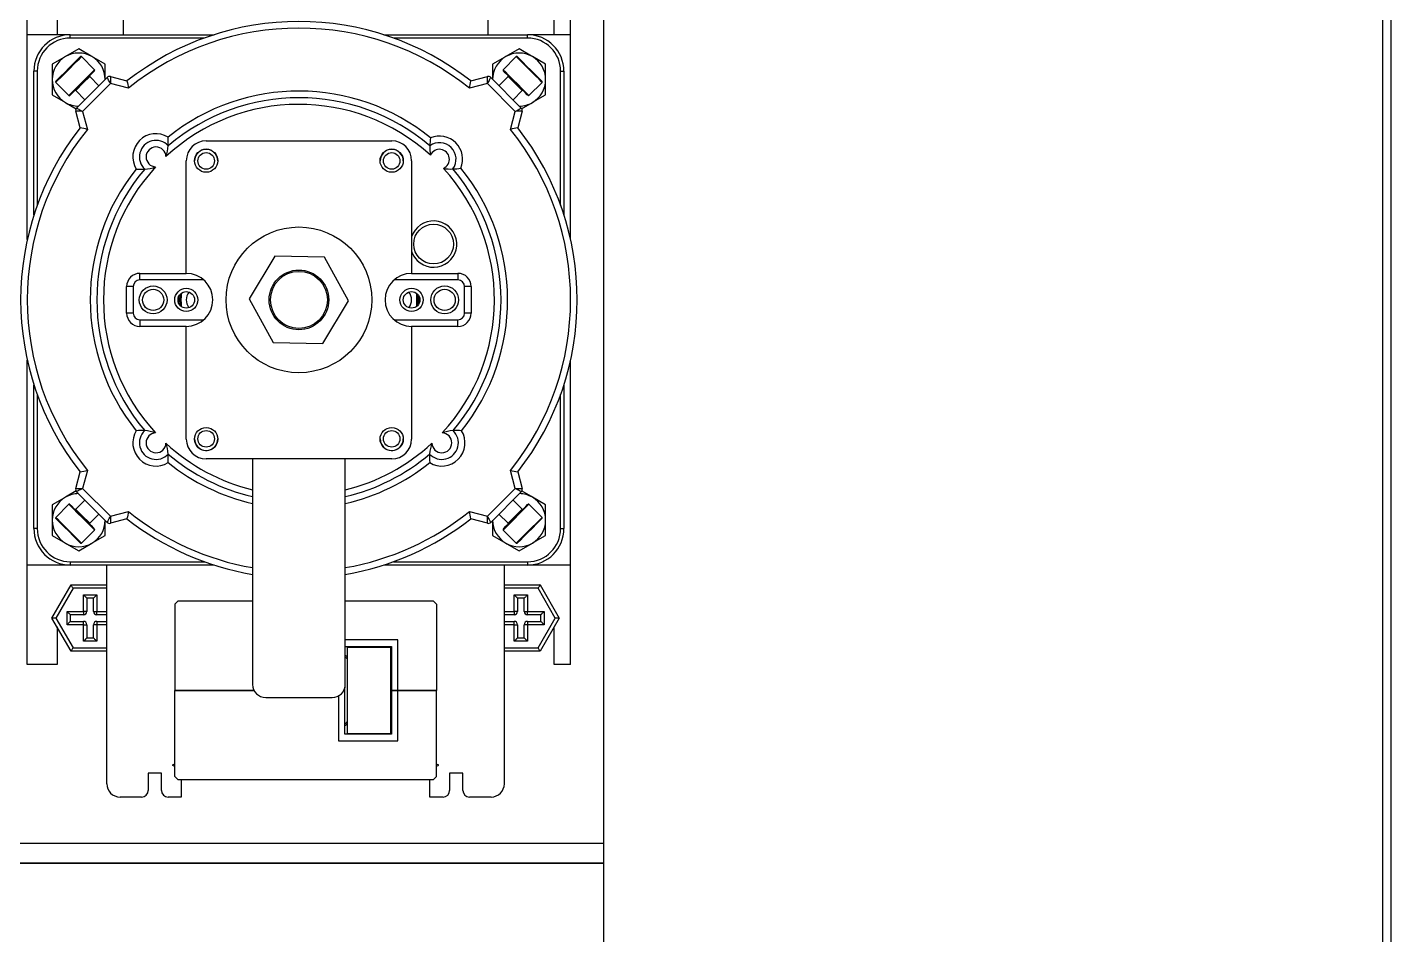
# Model space of a CAD drawing. Header units: millimetres. Extents: x 4754612 to 5801174, y 2368242 to 2777223.
# Drawn here: x 4950218.8 to 4950365.8, y 2436442.9 to 2436540.7 of the extents above; entities that cross this region are included whole.
import ezdxf

# ---------------------------------------------------------------- set-up
doc = ezdxf.new("R2010")
doc.units = ezdxf.units.MM
doc.header["$LTSCALE"] = 1000
doc.layers.add('(주)하나기공-LEADER', color=7, linetype='Continuous')

msp = doc.modelspace()

# ---------------------------------------------------------------- linework, layer by layer
at = {"layer": '(주)하나기공-LEADER', "color": 4}
msp.add_line((4950364.925, 2436468.44), (4950364.925, 2436593.44), dxfattribs=at)
at = {"layer": '(주)하나기공-LEADER', "color": 8, "linetype": 'ByBlock', "lineweight": -2}
for p, q in [((4950218.797, 2436539.868), (4950218.797, 2436550.583)), ((4950277.368, 2436539.868), (4950277.368, 2436550.583)), ((4950222.011, 2436545.477), (4950222.011, 2436539.868)), ((4950268.439, 2436544.991), (4950268.439, 2436539.868)), ((4950229.154, 2436539.868), (4950229.154, 2436543.66)), ((4950275.582, 2436539.868), (4950275.582, 2436544.241)), ((4950218.797, 2436517.804), (4950218.797, 2436539.868)), ((4950223.439, 2436539.868), (4950218.797, 2436539.868)), ((4950223.439, 2436539.511), (4950223.439, 2436539.868)), ((4950223.439, 2436539.868), (4950238.935, 2436539.868)), ((4950237.887, 2436539.511), (4950223.439, 2436539.511)), ((4950257.23, 2436539.868), (4950272.725, 2436539.868)), ((4950272.725, 2436539.511), (4950258.278, 2436539.511)), ((4950277.368, 2436539.868), (4950272.725, 2436539.868)), ((4950272.725, 2436539.511), (4950272.725, 2436539.868)), ((4950277.368, 2436517.804), (4950277.368, 2436539.868)), ((4950224.344, 2436538.335), (4950222.915, 2436537.51)), ((4950223.323, 2436536.287), (4950224.546, 2436537.51)), ((4950226.061, 2436536.096), (4950224.647, 2436537.51)), ((4950227.201, 2436536.685), (4950225.772, 2436537.51)), ((4950271.518, 2436537.51), (4950270.104, 2436536.096)), ((4950271.821, 2436538.335), (4950270.392, 2436537.51)), ((4950274.678, 2436536.685), (4950273.249, 2436537.51)), ((4950219.868, 2436535.94), (4950219.511, 2436535.94)), ((4950219.511, 2436520.444), (4950219.511, 2436535.94)), ((4950219.868, 2436535.94), (4950219.868, 2436521.493)), ((4950221.487, 2436536.685), (4950221.487, 2436535.036)), ((4950224.792, 2436534.827), (4950226.061, 2436536.096)), ((4950226.061, 2436535.995), (4950224.838, 2436534.772)), ((4950227.201, 2436535.036), (4950227.201, 2436536.685)), ((4950268.964, 2436536.685), (4950268.964, 2436535.036)), ((4950274.678, 2436535.036), (4950274.678, 2436536.685)), ((4950276.297, 2436535.94), (4950276.654, 2436535.94)), ((4950276.297, 2436521.493), (4950276.297, 2436535.94)), ((4950276.654, 2436535.94), (4950276.654, 2436520.444)), ((4950221.487, 2436535.036), (4950221.487, 2436533.386)), ((4950221.869, 2436534.733), (4950223.283, 2436533.318)), ((4950223.283, 2436533.318), (4950224.792, 2436534.827)), ((4950224.838, 2436534.672), (4950224.015, 2436533.849)), ((4950224.107, 2436531.971), (4950227.408, 2436535.273)), ((4950227.767, 2436534.622), (4950224.758, 2436531.612)), ((4950225.531, 2436535.364), (4950224.838, 2436534.672)), ((4950226.515, 2436534.38), (4950225.531, 2436535.364)), ((4950227.753, 2436535.365), (4950229.545, 2436534.885)), ((4950229.708, 2436534.102), (4950227.767, 2436534.622)), ((4950268.398, 2436534.622), (4950266.456, 2436534.102)), ((4950266.619, 2436534.885), (4950268.412, 2436535.365)), ((4950271.407, 2436531.612), (4950268.398, 2436534.622)), ((4950268.757, 2436535.273), (4950272.058, 2436531.971)), ((4950270.634, 2436535.364), (4950269.65, 2436534.38)), ((4950272.882, 2436533.318), (4950274.296, 2436534.733)), ((4950274.22, 2436534.909), (4950274.296, 2436534.834)), ((4950274.678, 2436533.386), (4950274.678, 2436535.036)), ((4950221.487, 2436533.386), (4950222.915, 2436532.561)), ((4950224.015, 2436533.849), (4950225, 2436532.864)), ((4950271.165, 2436532.864), (4950272.149, 2436533.849)), ((4950272.803, 2436533.396), (4950272.882, 2436533.318)), ((4950224.495, 2436529.834), (4950224.014, 2436531.626)), ((4950224.758, 2436531.612), (4950225.278, 2436529.671)), ((4950270.887, 2436529.671), (4950271.407, 2436531.612)), ((4950272.15, 2436531.626), (4950271.67, 2436529.834)), ((4950272.08, 2436531.886), (4950273.249, 2436532.561)), ((4950238.082, 2436528.44), (4950258.082, 2436528.44)), ((4950235.939, 2436514.154), (4950235.939, 2436526.297)), ((4950260.225, 2436526.297), (4950260.225, 2436514.154)), ((4950245.496, 2436515.993), (4950242.722, 2436511.405)), ((4950250.856, 2436515.885), (4950245.496, 2436515.993)), ((4950253.442, 2436511.189), (4950250.856, 2436515.885)), ((4950230.939, 2436513.44), (4950230.939, 2436514.154)), ((4950230.939, 2436514.154), (4950235.939, 2436514.154)), ((4950260.225, 2436514.154), (4950265.225, 2436514.154)), ((4950265.225, 2436514.154), (4950265.225, 2436513.44)), ((4950229.511, 2436509.868), (4950229.511, 2436512.726)), ((4950230.225, 2436512.726), (4950229.511, 2436512.726)), ((4950230.225, 2436512.726), (4950230.225, 2436509.868)), ((4950237.829, 2436513.44), (4950230.939, 2436513.44)), ((4950265.225, 2436513.44), (4950258.335, 2436513.44)), ((4950265.939, 2436509.868), (4950265.939, 2436512.726)), ((4950266.654, 2436512.726), (4950265.939, 2436512.726)), ((4950266.654, 2436512.726), (4950266.654, 2436509.868)), ((4950242.722, 2436511.405), (4950245.309, 2436506.709)), ((4950250.669, 2436506.601), (4950253.442, 2436511.189)), ((4950230.225, 2436509.868), (4950229.511, 2436509.868)), ((4950266.654, 2436509.868), (4950265.939, 2436509.868)), ((4950230.939, 2436509.154), (4950230.939, 2436508.44)), ((4950230.939, 2436509.154), (4950237.829, 2436509.154)), ((4950235.939, 2436508.44), (4950230.939, 2436508.44)), ((4950235.939, 2436496.297), (4950235.939, 2436508.44)), ((4950258.335, 2436509.154), (4950265.225, 2436509.154)), ((4950265.225, 2436508.44), (4950260.225, 2436508.44)), ((4950260.225, 2436508.44), (4950260.225, 2436496.297)), ((4950265.225, 2436508.44), (4950265.225, 2436509.154)), ((4950245.309, 2436506.709), (4950250.669, 2436506.601)), ((4950218.797, 2436482.726), (4950218.797, 2436504.79)), ((4950277.368, 2436482.726), (4950277.368, 2436504.79)), ((4950219.511, 2436486.654), (4950219.511, 2436502.15)), ((4950276.654, 2436502.15), (4950276.654, 2436486.654)), ((4950219.868, 2436501.101), (4950219.868, 2436486.654)), ((4950276.297, 2436486.654), (4950276.297, 2436501.101)), ((4950258.082, 2436494.154), (4950238.082, 2436494.154)), ((4950243.082, 2436494.154), (4950243.082, 2436469.868)), ((4950253.082, 2436469.868), (4950253.082, 2436494.154)), ((4950224.014, 2436490.967), (4950224.495, 2436492.76)), ((4950225.278, 2436492.923), (4950224.758, 2436490.982)), ((4950271.407, 2436490.982), (4950270.887, 2436492.923)), ((4950271.67, 2436492.76), (4950272.15, 2436490.967)), ((4950224.084, 2436490.708), (4950222.915, 2436490.033)), ((4950227.408, 2436487.321), (4950224.107, 2436490.623)), ((4950224.758, 2436490.982), (4950227.767, 2436487.972)), ((4950268.398, 2436487.972), (4950271.407, 2436490.982)), ((4950272.058, 2436490.623), (4950268.757, 2436487.321)), ((4950221.487, 2436489.208), (4950221.487, 2436487.558)), ((4950223.283, 2436489.276), (4950221.869, 2436487.861)), ((4950225, 2436489.73), (4950224.015, 2436488.745)), ((4950272.149, 2436488.745), (4950271.165, 2436489.73)), ((4950274.296, 2436487.861), (4950272.882, 2436489.276)), ((4950274.678, 2436489.208), (4950273.249, 2436490.033)), ((4950274.678, 2436487.558), (4950274.678, 2436489.208)), ((4950221.487, 2436487.558), (4950221.487, 2436485.909)), ((4950225.531, 2436487.23), (4950226.515, 2436488.214)), ((4950227.201, 2436485.909), (4950227.201, 2436487.558)), ((4950229.545, 2436487.709), (4950227.753, 2436487.229)), ((4950227.767, 2436487.972), (4950229.708, 2436488.492)), ((4950266.456, 2436488.492), (4950268.398, 2436487.972)), ((4950268.412, 2436487.229), (4950266.619, 2436487.709)), ((4950268.964, 2436487.558), (4950268.964, 2436485.909)), ((4950269.65, 2436488.214), (4950270.634, 2436487.23)), ((4950274.678, 2436485.909), (4950274.678, 2436487.558)), ((4950219.868, 2436486.654), (4950219.511, 2436486.654)), ((4950221.487, 2436485.909), (4950222.915, 2436485.084)), ((4950224.647, 2436485.084), (4950226.061, 2436486.498)), ((4950268.964, 2436485.909), (4950270.392, 2436485.084)), ((4950270.104, 2436486.498), (4950271.518, 2436485.084)), ((4950276.297, 2436486.654), (4950276.654, 2436486.654)), ((4950224.344, 2436484.259), (4950225.772, 2436485.084)), ((4950271.821, 2436484.259), (4950273.249, 2436485.084)), ((4950223.439, 2436483.083), (4950223.439, 2436482.726)), ((4950223.439, 2436483.083), (4950237.887, 2436483.083)), ((4950258.278, 2436483.083), (4950272.725, 2436483.083)), ((4950272.725, 2436483.083), (4950272.725, 2436482.726)), ((4950223.439, 2436482.726), (4950218.797, 2436482.726)), ((4950218.797, 2436472.011), (4950218.797, 2436482.726)), ((4950238.935, 2436482.726), (4950223.439, 2436482.726)), ((4950227.368, 2436459.154), (4950227.368, 2436482.726)), ((4950272.725, 2436482.726), (4950257.23, 2436482.726)), ((4950270.225, 2436482.726), (4950270.225, 2436459.154)), ((4950277.368, 2436482.726), (4950272.725, 2436482.726)), ((4950277.368, 2436472.011), (4950277.368, 2436482.726)), ((4950221.458, 2436477.011), (4950223.52, 2436480.583)), ((4950223.727, 2436480.226), (4950221.871, 2436477.011)), ((4950223.52, 2436480.583), (4950227.368, 2436480.583)), ((4950227.368, 2436480.226), (4950223.727, 2436480.226)), ((4950270.225, 2436480.583), (4950274.073, 2436480.583)), ((4950273.867, 2436480.226), (4950270.225, 2436480.226)), ((4950275.722, 2436477.011), (4950273.867, 2436480.226)), ((4950274.073, 2436480.583), (4950276.135, 2436477.011)), ((4950224.868, 2436477.726), (4950224.868, 2436479.511)), ((4950224.868, 2436479.511), (4950226.297, 2436479.511)), ((4950225.225, 2436479.154), (4950225.225, 2436477.726)), ((4950225.939, 2436479.154), (4950225.225, 2436479.154)), ((4950225.939, 2436477.726), (4950225.939, 2436479.154)), ((4950226.297, 2436479.511), (4950226.297, 2436477.726)), ((4950235.047, 2436478.861), (4950234.689, 2436478.504)), ((4950234.689, 2436478.504), (4950234.689, 2436469.218)), ((4950235.047, 2436478.861), (4950243.082, 2436478.861)), ((4950253.082, 2436478.861), (4950262.547, 2436478.861)), ((4950262.904, 2436478.504), (4950262.547, 2436478.861)), ((4950262.904, 2436478.504), (4950262.904, 2436469.218)), ((4950271.297, 2436479.511), (4950272.725, 2436479.511)), ((4950271.297, 2436477.726), (4950271.297, 2436479.511)), ((4950271.654, 2436479.154), (4950271.654, 2436477.726)), ((4950272.368, 2436479.154), (4950271.654, 2436479.154)), ((4950272.368, 2436477.726), (4950272.368, 2436479.154)), ((4950272.725, 2436479.511), (4950272.725, 2436477.726)), ((4950223.082, 2436476.297), (4950223.082, 2436477.726)), ((4950223.082, 2436477.726), (4950224.868, 2436477.726)), ((4950223.439, 2436477.368), (4950223.439, 2436476.654)), ((4950224.868, 2436477.368), (4950223.439, 2436477.368)), ((4950225.225, 2436477.726), (4950224.868, 2436477.726)), ((4950224.868, 2436477.726), (4950224.868, 2436477.368)), ((4950225.939, 2436477.726), (4950226.297, 2436477.726)), ((4950226.297, 2436477.368), (4950226.297, 2436477.726)), ((4950226.297, 2436477.726), (4950227.368, 2436477.726)), ((4950227.368, 2436477.368), (4950226.297, 2436477.368)), ((4950270.225, 2436477.726), (4950271.297, 2436477.726)), ((4950271.297, 2436477.368), (4950270.225, 2436477.368)), ((4950271.297, 2436477.726), (4950271.297, 2436477.368)), ((4950271.654, 2436477.726), (4950271.297, 2436477.726)), ((4950272.368, 2436477.726), (4950272.725, 2436477.726)), ((4950272.725, 2436477.726), (4950274.511, 2436477.726)), ((4950272.725, 2436477.368), (4950272.725, 2436477.726)), ((4950274.154, 2436477.368), (4950272.725, 2436477.368)), ((4950274.154, 2436476.654), (4950274.154, 2436477.368)), ((4950274.511, 2436477.726), (4950274.511, 2436476.297)), ((4950221.871, 2436477.011), (4950221.458, 2436477.011)), ((4950223.52, 2436473.44), (4950221.458, 2436477.011)), ((4950221.871, 2436477.011), (4950223.727, 2436473.797)), ((4950222.011, 2436476.054), (4950222.011, 2436472.011)), ((4950224.868, 2436476.297), (4950223.082, 2436476.297)), ((4950223.439, 2436476.654), (4950224.868, 2436476.654)), ((4950224.868, 2436476.297), (4950224.868, 2436476.654)), ((4950224.868, 2436474.511), (4950224.868, 2436476.297)), ((4950224.868, 2436476.297), (4950225.225, 2436476.297)), ((4950225.225, 2436476.297), (4950225.225, 2436474.868)), ((4950225.939, 2436474.868), (4950225.939, 2436476.297)), ((4950226.297, 2436476.297), (4950225.939, 2436476.297)), ((4950226.297, 2436476.654), (4950226.297, 2436476.297)), ((4950226.297, 2436476.654), (4950227.368, 2436476.654)), ((4950226.297, 2436476.297), (4950226.297, 2436474.511)), ((4950227.368, 2436476.297), (4950226.297, 2436476.297)), ((4950270.225, 2436476.654), (4950271.297, 2436476.654)), ((4950271.297, 2436476.297), (4950270.225, 2436476.297)), ((4950271.297, 2436476.297), (4950271.297, 2436476.654)), ((4950271.297, 2436474.511), (4950271.297, 2436476.297)), ((4950271.297, 2436476.297), (4950271.654, 2436476.297)), ((4950271.654, 2436476.297), (4950271.654, 2436474.868)), ((4950272.368, 2436474.868), (4950272.368, 2436476.297)), ((4950272.725, 2436476.297), (4950272.368, 2436476.297)), ((4950272.725, 2436476.654), (4950274.154, 2436476.654)), ((4950272.725, 2436476.654), (4950272.725, 2436476.297)), ((4950272.725, 2436476.297), (4950272.725, 2436474.511)), ((4950274.511, 2436476.297), (4950272.725, 2436476.297)), ((4950273.867, 2436473.797), (4950275.722, 2436477.011)), ((4950276.135, 2436477.011), (4950274.073, 2436473.44)), ((4950275.582, 2436472.011), (4950275.582, 2436476.054)), ((4950276.135, 2436477.011), (4950275.722, 2436477.011)), ((4950226.297, 2436474.511), (4950224.868, 2436474.511)), ((4950225.225, 2436474.868), (4950225.939, 2436474.868)), ((4950258.761, 2436474.647), (4950253.082, 2436474.647)), ((4950258.761, 2436469.218), (4950258.761, 2436474.647)), ((4950272.725, 2436474.511), (4950271.297, 2436474.511)), ((4950271.654, 2436474.868), (4950272.368, 2436474.868)), ((4950227.368, 2436473.44), (4950223.52, 2436473.44)), ((4950223.727, 2436473.797), (4950227.368, 2436473.797)), ((4950253.082, 2436473.933), (4950258.047, 2436473.933)), ((4950253.332, 2436473.861), (4950257.975, 2436473.861)), ((4950253.332, 2436464.576), (4950253.332, 2436473.861)), ((4950257.975, 2436473.861), (4950257.975, 2436473.933)), ((4950257.975, 2436464.576), (4950257.975, 2436473.861)), ((4950258.047, 2436473.933), (4950258.047, 2436469.218)), ((4950270.225, 2436473.797), (4950273.867, 2436473.797)), ((4950274.073, 2436473.44), (4950270.225, 2436473.44)), ((4950222.011, 2436472.011), (4950218.797, 2436472.011)), ((4950277.368, 2436472.011), (4950275.582, 2436472.011)), ((4950234.689, 2436469.218), (4950243.239, 2436469.218)), ((4950234.689, 2436459.933), (4950234.689, 2436469.218)), ((4950243.239, 2436469.218), (4950234.689, 2436469.218)), ((4950244.511, 2436468.44), (4950251.654, 2436468.44)), ((4950252.332, 2436468.611), (4950252.332, 2436463.79)), ((4950252.926, 2436469.218), (4950253.047, 2436469.218)), ((4950253.047, 2436469.218), (4950252.926, 2436469.218)), ((4950253.047, 2436469.218), (4950253.047, 2436469.551)), ((4950253.047, 2436464.504), (4950253.047, 2436469.218)), ((4950258.047, 2436469.218), (4950258.761, 2436469.218)), ((4950258.047, 2436469.218), (4950258.047, 2436464.504)), ((4950258.761, 2436469.218), (4950258.047, 2436469.218)), ((4950258.761, 2436469.218), (4950262.904, 2436469.218)), ((4950258.761, 2436463.79), (4950258.761, 2436469.218)), ((4950262.904, 2436469.218), (4950258.761, 2436469.218)), ((4950262.904, 2436459.933), (4950262.904, 2436469.218)), ((4950258.047, 2436464.504), (4950253.047, 2436464.504)), ((4950253.332, 2436464.576), (4950257.975, 2436464.576)), ((4950257.975, 2436464.504), (4950257.975, 2436464.576)), ((4950252.332, 2436463.79), (4950258.761, 2436463.79)), ((4950234.689, 2436461.28), (4950234.414, 2436461.166)), ((4950234.414, 2436461.166), (4950234.689, 2436461.051)), ((4950263.179, 2436461.166), (4950262.904, 2436461.28)), ((4950262.904, 2436461.051), (4950263.179, 2436461.166)), ((4950233.261, 2436460.29), (4950231.832, 2436460.29)), ((4950231.832, 2436460.29), (4950231.832, 2436458.44)), ((4950233.261, 2436458.44), (4950233.261, 2436460.29)), ((4950234.689, 2436459.933), (4950235.047, 2436459.576)), ((4950262.547, 2436459.576), (4950235.047, 2436459.576)), ((4950235.404, 2436459.576), (4950235.404, 2436457.726)), ((4950262.189, 2436457.726), (4950262.189, 2436459.576)), ((4950262.547, 2436459.576), (4950262.904, 2436459.933)), ((4950265.761, 2436460.29), (4950264.332, 2436460.29)), ((4950264.332, 2436460.29), (4950264.332, 2436458.44)), ((4950265.761, 2436458.44), (4950265.761, 2436460.29)), ((4950231.118, 2436457.726), (4950228.797, 2436457.726)), ((4950235.404, 2436457.726), (4950233.975, 2436457.726)), ((4950263.618, 2436457.726), (4950262.189, 2436457.726)), ((4950268.797, 2436457.726), (4950266.475, 2436457.726))]:
    msp.add_line(p, q, dxfattribs=at)
at = {"layer": '(주)하나기공-LEADER', "color": 1}
for p, q in [((4950088.068, 2436450.583), (4950280.925, 2436450.583)), ((4950280.925, 2436450.583), (4950280.925, 2436422.011))]:
    msp.add_line(p, q, dxfattribs=at)
at = {"layer": '(주)하나기공-LEADER', "color": 4}
msp.add_lwpolyline([(4950365.782, 2436593.44), (4950365.782, 2436593.44), (4950365.782, 2436343.44), (4950330.068, 2436343.44), (4950330.068, 2436350.583), (4950322.925, 2436350.583), (4950322.925, 2436351.44), (4950330.925, 2436351.44), (4950330.925, 2436344.297), (4950364.925, 2436344.297), (4950364.925, 2436593.44), (4950365.782, 2436593.44)], close=True, dxfattribs=at)
at = {"layer": '(주)하나기공-LEADER', "color": 8, "linetype": 'ByBlock', "lineweight": -2}
msp.add_lwpolyline([(4950280.925, 2436452.726), (4950088.068, 2436452.726), (4950088.068, 2436555.583), (4950088.068, 2436557.726), (4950280.925, 2436557.726), (4950280.925, 2436555.583)], close=True, dxfattribs=at)
for points in [[(4950222.915, 2436537.51), (4950222.814, 2436537.451), (4950221.487, 2436536.685)], [(4950224.647, 2436537.51), (4950224.647, 2436537.51), (4950224.55, 2436537.414), (4950224.279, 2436537.142), (4950223.869, 2436536.733), (4950223.378, 2436536.241)], [(4950225.772, 2436537.51), (4950225.671, 2436537.569), (4950224.344, 2436538.335)], [(4950270.392, 2436537.51), (4950270.291, 2436537.451), (4950268.964, 2436536.685)], [(4950274.296, 2436534.733), (4950274.218, 2436534.811), (4950273.963, 2436535.065), (4950273.566, 2436535.462), (4950273.08, 2436535.948), (4950272.57, 2436536.458), (4950272.106, 2436536.922), (4950271.75, 2436537.278), (4950271.551, 2436537.478), (4950271.518, 2436537.51)], [(4950271.619, 2436537.51), (4950271.65, 2436537.479), (4950271.843, 2436537.286), (4950272.186, 2436536.943), (4950272.633, 2436536.496), (4950273.124, 2436536.005), (4950273.593, 2436535.537), (4950273.975, 2436535.154), (4950274.22, 2436534.909)], [(4950273.249, 2436537.51), (4950273.148, 2436537.569), (4950271.821, 2436538.335)], [(4950221.869, 2436534.834), (4950221.89, 2436534.855), (4950222.065, 2436535.03), (4950222.394, 2436535.359), (4950222.833, 2436535.798), (4950223.323, 2436536.287)], [(4950223.378, 2436536.241), (4950222.87, 2436535.733), (4950222.414, 2436535.278), (4950222.072, 2436534.936), (4950221.891, 2436534.755), (4950221.869, 2436534.733)], [(4950270.104, 2436536.096), (4950270.136, 2436536.064), (4950270.336, 2436535.864), (4950270.692, 2436535.508), (4950271.156, 2436535.044), (4950271.666, 2436534.534), (4950272.152, 2436534.048), (4950272.549, 2436533.651), (4950272.803, 2436533.396)], [(4950272.781, 2436533.318), (4950272.705, 2436533.394), (4950272.46, 2436533.639), (4950272.077, 2436534.022), (4950271.609, 2436534.49), (4950271.118, 2436534.981), (4950270.671, 2436535.428), (4950270.328, 2436535.771), (4950270.135, 2436535.964), (4950270.104, 2436535.995)], [(4950224.838, 2436534.772), (4950224.348, 2436534.283), (4950223.909, 2436533.844), (4950223.58, 2436533.515), (4950223.405, 2436533.34), (4950223.384, 2436533.318)], [(4950227.767, 2436534.622), (4950227.697, 2436534.749), (4950227.63, 2436534.871), (4950227.568, 2436534.983), (4950227.513, 2436535.082), (4950227.468, 2436535.163), (4950227.435, 2436535.223), (4950227.415, 2436535.26), (4950227.408, 2436535.273)], [(4950227.753, 2436535.365), (4950227.753, 2436535.351), (4950227.754, 2436535.308), (4950227.755, 2436535.24), (4950227.757, 2436535.147), (4950227.759, 2436535.035), (4950227.762, 2436534.906), (4950227.764, 2436534.767), (4950227.767, 2436534.622)], [(4950268.398, 2436534.622), (4950268.4, 2436534.767), (4950268.403, 2436534.906), (4950268.405, 2436535.035), (4950268.408, 2436535.147), (4950268.409, 2436535.24), (4950268.411, 2436535.308), (4950268.412, 2436535.351), (4950268.412, 2436535.365)], [(4950268.757, 2436535.273), (4950268.751, 2436535.263), (4950268.735, 2436535.233), (4950268.709, 2436535.185), (4950268.673, 2436535.12), (4950268.628, 2436535.04), (4950268.577, 2436534.947), (4950268.52, 2436534.844), (4950268.46, 2436534.735), (4950268.398, 2436534.622)], [(4950272.149, 2436533.849), (4950272.107, 2436533.891), (4950271.956, 2436534.042), (4950271.72, 2436534.278), (4950271.434, 2436534.564), (4950271.141, 2436534.857), (4950270.886, 2436535.111), (4950270.709, 2436535.289), (4950270.635, 2436535.363), (4950270.634, 2436535.364)], [(4950273.249, 2436532.561), (4950273.351, 2436532.62), (4950274.678, 2436533.386)], [(4950222.915, 2436532.561), (4950223.017, 2436532.503), (4950224.084, 2436531.886)], [(4950224.758, 2436531.612), (4950224.613, 2436531.615), (4950224.473, 2436531.618), (4950224.345, 2436531.62), (4950224.232, 2436531.622), (4950224.14, 2436531.624), (4950224.071, 2436531.625), (4950224.029, 2436531.626), (4950224.014, 2436531.626)], [(4950224.107, 2436531.971), (4950224.117, 2436531.966), (4950224.146, 2436531.95), (4950224.194, 2436531.923), (4950224.259, 2436531.887), (4950224.339, 2436531.843), (4950224.432, 2436531.792), (4950224.535, 2436531.735), (4950224.645, 2436531.675), (4950224.758, 2436531.612)], [(4950271.407, 2436531.612), (4950271.52, 2436531.675), (4950271.63, 2436531.735), (4950271.732, 2436531.792), (4950271.825, 2436531.843), (4950271.906, 2436531.887), (4950271.971, 2436531.923), (4950272.019, 2436531.95), (4950272.048, 2436531.966), (4950272.058, 2436531.971)], [(4950272.15, 2436531.626), (4950272.139, 2436531.626), (4950272.106, 2436531.626), (4950272.051, 2436531.625), (4950271.976, 2436531.623), (4950271.885, 2436531.621), (4950271.779, 2436531.619), (4950271.661, 2436531.617), (4950271.536, 2436531.615), (4950271.407, 2436531.612)], [(4950224.014, 2436490.967), (4950224.029, 2436490.968), (4950224.071, 2436490.969), (4950224.14, 2436490.97), (4950224.232, 2436490.972), (4950224.345, 2436490.974), (4950224.473, 2436490.976), (4950224.613, 2436490.979), (4950224.758, 2436490.982)], [(4950224.758, 2436490.982), (4950224.631, 2436490.912), (4950224.509, 2436490.844), (4950224.396, 2436490.782), (4950224.297, 2436490.728), (4950224.216, 2436490.683), (4950224.156, 2436490.65), (4950224.119, 2436490.629), (4950224.107, 2436490.623)], [(4950271.407, 2436490.982), (4950271.552, 2436490.979), (4950271.691, 2436490.976), (4950271.82, 2436490.974), (4950271.933, 2436490.972), (4950272.025, 2436490.97), (4950272.094, 2436490.969), (4950272.136, 2436490.968), (4950272.15, 2436490.967)], [(4950272.058, 2436490.623), (4950272.045, 2436490.629), (4950272.008, 2436490.65), (4950271.948, 2436490.683), (4950271.867, 2436490.728), (4950271.769, 2436490.782), (4950271.656, 2436490.844), (4950271.534, 2436490.912), (4950271.407, 2436490.982)], [(4950273.249, 2436490.033), (4950273.148, 2436490.091), (4950272.08, 2436490.708)], [(4950222.915, 2436490.033), (4950222.814, 2436489.974), (4950221.487, 2436489.208)], [(4950226.061, 2436486.498), (4950226.059, 2436486.499), (4950225.942, 2436486.617), (4950225.653, 2436486.906), (4950225.231, 2436487.327), (4950224.734, 2436487.824), (4950224.229, 2436488.33), (4950223.783, 2436488.775), (4950223.458, 2436489.101), (4950223.296, 2436489.263), (4950223.283, 2436489.276)], [(4950223.384, 2436489.276), (4950223.397, 2436489.263), (4950223.552, 2436489.107), (4950223.866, 2436488.794), (4950224.296, 2436488.364), (4950224.783, 2436487.877), (4950225.262, 2436487.398), (4950225.668, 2436486.992), (4950225.946, 2436486.713), (4950226.059, 2436486.6), (4950226.061, 2436486.599)], [(4950270.104, 2436486.599), (4950270.168, 2436486.663), (4950270.402, 2436486.897), (4950270.776, 2436487.272), (4950271.241, 2436487.736), (4950271.732, 2436488.228), (4950272.185, 2436488.68), (4950272.537, 2436489.032), (4950272.741, 2436489.236), (4950272.781, 2436489.276)], [(4950272.882, 2436489.276), (4950272.841, 2436489.235), (4950272.629, 2436489.023), (4950272.263, 2436488.657), (4950271.794, 2436488.188), (4950271.284, 2436487.678), (4950270.802, 2436487.196), (4950270.413, 2436486.807), (4950270.17, 2436486.564), (4950270.104, 2436486.498)], [(4950221.869, 2436487.861), (4950221.882, 2436487.848), (4950222.044, 2436487.687), (4950222.369, 2436487.361), (4950222.815, 2436486.915), (4950223.32, 2436486.41), (4950223.817, 2436485.913), (4950224.239, 2436485.492), (4950224.528, 2436485.203), (4950224.645, 2436485.085), (4950224.647, 2436485.084)], [(4950224.546, 2436485.084), (4950224.544, 2436485.085), (4950224.431, 2436485.198), (4950224.153, 2436485.477), (4950223.746, 2436485.883), (4950223.267, 2436486.362), (4950222.78, 2436486.849), (4950222.351, 2436487.278), (4950222.037, 2436487.592), (4950221.881, 2436487.748), (4950221.869, 2436487.76)], [(4950224.015, 2436488.745), (4950224.044, 2436488.717), (4950224.179, 2436488.582), (4950224.404, 2436488.357), (4950224.685, 2436488.076), (4950224.979, 2436487.781), (4950225.243, 2436487.518), (4950225.434, 2436487.326), (4950225.525, 2436487.235), (4950225.531, 2436487.23)], [(4950227.408, 2436487.321), (4950227.415, 2436487.334), (4950227.435, 2436487.371), (4950227.468, 2436487.431), (4950227.513, 2436487.512), (4950227.568, 2436487.611), (4950227.63, 2436487.723), (4950227.697, 2436487.845), (4950227.767, 2436487.972)], [(4950227.767, 2436487.972), (4950227.764, 2436487.827), (4950227.762, 2436487.688), (4950227.759, 2436487.559), (4950227.757, 2436487.447), (4950227.755, 2436487.354), (4950227.754, 2436487.286), (4950227.753, 2436487.243), (4950227.753, 2436487.229)], [(4950268.412, 2436487.229), (4950268.412, 2436487.24), (4950268.411, 2436487.274), (4950268.41, 2436487.329), (4950268.408, 2436487.403), (4950268.407, 2436487.494), (4950268.405, 2436487.601), (4950268.402, 2436487.718), (4950268.4, 2436487.843), (4950268.398, 2436487.972)], [(4950268.398, 2436487.972), (4950268.46, 2436487.859), (4950268.52, 2436487.75), (4950268.577, 2436487.647), (4950268.628, 2436487.554), (4950268.673, 2436487.474), (4950268.709, 2436487.409), (4950268.735, 2436487.361), (4950268.751, 2436487.331), (4950268.757, 2436487.321)], [(4950270.634, 2436487.23), (4950270.634, 2436487.231), (4950270.702, 2436487.298), (4950270.874, 2436487.47), (4950271.126, 2436487.722), (4950271.417, 2436488.013), (4950271.705, 2436488.301), (4950271.945, 2436488.541), (4950272.101, 2436488.697), (4950272.149, 2436488.745)], [(4950271.518, 2436485.084), (4950271.585, 2436485.15), (4950271.827, 2436485.393), (4950272.216, 2436485.782), (4950272.698, 2436486.264), (4950273.208, 2436486.774), (4950273.678, 2436487.243), (4950274.043, 2436487.609), (4950274.255, 2436487.821), (4950274.296, 2436487.861)], [(4950274.296, 2436487.76), (4950274.256, 2436487.721), (4950274.052, 2436487.517), (4950273.7, 2436487.165), (4950273.248, 2436486.712), (4950272.756, 2436486.221), (4950272.292, 2436485.756), (4950271.917, 2436485.382), (4950271.683, 2436485.148), (4950271.619, 2436485.084)], [(4950225.772, 2436485.084), (4950225.874, 2436485.143), (4950227.201, 2436485.909)], [(4950273.249, 2436485.084), (4950273.351, 2436485.143), (4950274.678, 2436485.909)], [(4950222.915, 2436485.084), (4950223.017, 2436485.025), (4950224.344, 2436484.259)], [(4950270.392, 2436485.084), (4950270.494, 2436485.025), (4950271.821, 2436484.259)], [(4950223.727, 2436480.226), (4950223.686, 2436480.295), (4950223.648, 2436480.362), (4950223.612, 2436480.424), (4950223.581, 2436480.478), (4950223.555, 2436480.523), (4950223.536, 2436480.556), (4950223.524, 2436480.576), (4950223.52, 2436480.583)], [(4950274.073, 2436480.583), (4950274.07, 2436480.577), (4950274.06, 2436480.561), (4950274.045, 2436480.535), (4950274.025, 2436480.499), (4950273.999, 2436480.455), (4950273.97, 2436480.404), (4950273.937, 2436480.348), (4950273.902, 2436480.288), (4950273.867, 2436480.226)], [(4950225.225, 2436479.154), (4950225.218, 2436479.161), (4950225.198, 2436479.181), (4950225.165, 2436479.214), (4950225.121, 2436479.259), (4950225.066, 2436479.313), (4950225.005, 2436479.375), (4950224.938, 2436479.442), (4950224.868, 2436479.511)], [(4950225.939, 2436479.154), (4950225.946, 2436479.161), (4950225.967, 2436479.181), (4950226, 2436479.214), (4950226.044, 2436479.259), (4950226.098, 2436479.313), (4950226.16, 2436479.375), (4950226.227, 2436479.442), (4950226.297, 2436479.511)], [(4950271.654, 2436479.154), (4950271.647, 2436479.161), (4950271.627, 2436479.181), (4950271.594, 2436479.214), (4950271.549, 2436479.259), (4950271.495, 2436479.313), (4950271.433, 2436479.375), (4950271.366, 2436479.442), (4950271.297, 2436479.511)], [(4950272.368, 2436479.154), (4950272.375, 2436479.161), (4950272.395, 2436479.181), (4950272.428, 2436479.214), (4950272.473, 2436479.259), (4950272.527, 2436479.313), (4950272.588, 2436479.375), (4950272.655, 2436479.442), (4950272.725, 2436479.511)], [(4950223.082, 2436477.726), (4950223.152, 2436477.656), (4950223.219, 2436477.589), (4950223.281, 2436477.527), (4950223.335, 2436477.473), (4950223.379, 2436477.429), (4950223.412, 2436477.396), (4950223.433, 2436477.375), (4950223.439, 2436477.368)], [(4950274.154, 2436477.368), (4950274.161, 2436477.375), (4950274.181, 2436477.396), (4950274.214, 2436477.429), (4950274.258, 2436477.473), (4950274.312, 2436477.527), (4950274.374, 2436477.589), (4950274.441, 2436477.656), (4950274.511, 2436477.726)], [(4950223.082, 2436476.297), (4950223.152, 2436476.367), (4950223.219, 2436476.434), (4950223.281, 2436476.495), (4950223.335, 2436476.55), (4950223.379, 2436476.594), (4950223.412, 2436476.627), (4950223.433, 2436476.647), (4950223.439, 2436476.654)], [(4950274.154, 2436476.654), (4950274.161, 2436476.647), (4950274.181, 2436476.627), (4950274.214, 2436476.594), (4950274.258, 2436476.55), (4950274.312, 2436476.495), (4950274.374, 2436476.434), (4950274.441, 2436476.367), (4950274.511, 2436476.297)], [(4950224.868, 2436474.511), (4950224.938, 2436474.581), (4950225.005, 2436474.648), (4950225.066, 2436474.71), (4950225.121, 2436474.764), (4950225.165, 2436474.808), (4950225.198, 2436474.841), (4950225.218, 2436474.862), (4950225.225, 2436474.868)], [(4950226.297, 2436474.511), (4950226.227, 2436474.581), (4950226.16, 2436474.648), (4950226.098, 2436474.71), (4950226.044, 2436474.764), (4950226, 2436474.808), (4950225.967, 2436474.841), (4950225.946, 2436474.862), (4950225.939, 2436474.868)], [(4950271.297, 2436474.511), (4950271.366, 2436474.581), (4950271.433, 2436474.648), (4950271.495, 2436474.71), (4950271.549, 2436474.764), (4950271.594, 2436474.808), (4950271.627, 2436474.841), (4950271.647, 2436474.862), (4950271.654, 2436474.868)], [(4950272.725, 2436474.511), (4950272.655, 2436474.581), (4950272.588, 2436474.648), (4950272.527, 2436474.71), (4950272.473, 2436474.764), (4950272.428, 2436474.808), (4950272.395, 2436474.841), (4950272.375, 2436474.862), (4950272.368, 2436474.868)], [(4950223.727, 2436473.797), (4950223.686, 2436473.727), (4950223.648, 2436473.66), (4950223.612, 2436473.599), (4950223.581, 2436473.544), (4950223.555, 2436473.5), (4950223.536, 2436473.467), (4950223.524, 2436473.447), (4950223.52, 2436473.44)], [(4950274.073, 2436473.44), (4950274.069, 2436473.447), (4950274.057, 2436473.467), (4950274.038, 2436473.5), (4950274.012, 2436473.544), (4950273.981, 2436473.599), (4950273.946, 2436473.66), (4950273.907, 2436473.727), (4950273.867, 2436473.797)], [(4950280.925, 2436452.726), (4950280.925, 2436450.583), (4950088.068, 2436450.583), (4950088.068, 2436452.726)]]:
    msp.add_lwpolyline(points, dxfattribs=at)
for centre, radius in [((4950238.082, 2436526.297), 1.25), ((4950238.082, 2436526.271), 0.893), ((4950258.082, 2436526.297), 1.25), ((4950258.082, 2436526.271), 0.893), ((4950248.082, 2436511.297), 7.857), ((4950262.6, 2436517.311), 2.143), ((4950248.082, 2436511.297), 3.214), ((4950248.082, 2436511.297), 3.071), ((4950232.368, 2436511.297), 1.5), ((4950232.368, 2436511.297), 1.143), ((4950235.939, 2436511.297), 1.25), ((4950260.225, 2436511.297), 1.25), ((4950263.797, 2436511.297), 1.5), ((4950263.797, 2436511.297), 1.143), ((4950235.939, 2436511.297), 0.893), ((4950260.225, 2436511.297), 0.893), ((4950238.082, 2436496.297), 1.25), ((4950238.082, 2436496.323), 0.893), ((4950258.082, 2436496.297), 1.25), ((4950258.082, 2436496.323), 0.893)]:
    msp.add_circle(centre, radius, dxfattribs=at)
for centre, radius, start, end in [((4950248.082, 2436511.297), 30, 51.83714, 128.16286), ((4950248.082, 2436511.297), 29.286, 51.14106, 128.85894), ((4950223.439, 2436535.94), 3.929, 90, 180), ((4950223.439, 2436535.94), 3.571, 90, 180), ((4950272.725, 2436535.94), 3.929, 0, 90), ((4950272.725, 2436535.94), 3.571, 0, 90), ((4950224.344, 2436535.036), 2.857, 120, 180), ((4950224.344, 2436535.036), 2.857, 60, 120), ((4950224.596, 2436537.46), 0.0714, 45, 135), ((4950224.344, 2436535.036), 2.857, 0, 60), ((4950271.821, 2436535.036), 2.857, 120, 180), ((4950271.821, 2436535.036), 2.857, 60, 120), ((4950271.568, 2436537.46), 0.0714, 45, 135), ((4950271.821, 2436535.036), 2.857, 0, 60), ((4950226.01, 2436536.046), 0.0714, 315, 45), ((4950270.154, 2436536.046), 0.0714, 135, 225), ((4950224.344, 2436535.036), 2.857, 180, 240), ((4950221.919, 2436534.783), 0.0714, 135, 225), ((4950225.581, 2436535.414), 0.0714, 135, 225), ((4950227.66, 2436535.02), 0.357, 75, 135), ((4950348.99, 2436559.331), 121.92, 191.56663, 191.94255), ((4950135.144, 2436561.833), 134.209, 348.07503, 348.41653), ((4950268.504, 2436535.02), 0.357, 45, 105), ((4950270.583, 2436535.414), 0.0714, 315, 45), ((4950271.821, 2436535.036), 2.857, 300, 0), ((4950274.245, 2436534.783), 0.0714, 315, 45), ((4950223.334, 2436533.369), 0.0714, 225, 315), ((4950223.965, 2436533.798), 0.0714, 45, 135), ((4950248.082, 2436511.297), 22.5, 50.89656, 128.79694), ((4950248.082, 2436511.297), 21.786, 49.64095, 130.30231), ((4950272.2, 2436533.798), 0.0714, 45, 135), ((4950272.831, 2436533.369), 0.0714, 225, 315), ((4950224.344, 2436535.036), 2.857, 240, 269.40056), ((4950224.359, 2436531.719), 0.357, 135, 195), ((4950248.082, 2436511.297), 21.071, 47.724, 132.86429), ((4950271.821, 2436535.036), 2.857, 270.59944, 300), ((4950271.805, 2436531.719), 0.357, 345, 45), ((4950248.082, 2436511.297), 30, 141.83714, 218.16286), ((4950248.082, 2436511.297), 29.286, 141.14106, 218.85894), ((4950197.265, 2436397.01), 135.586, 78.07658, 78.41461), ((4950232.677, 2436526.702), 2.5, 58.475, 211.525), ((4950232.677, 2436526.702), 1.786, 42.65115, 227.34885), ((4950226.591, 2436528.322), 7.411, 356.82238, 3.94888), ((4950270.529, 2436527.523), 8.347, 171.49561, 177.42506), ((4950263.235, 2436526.449), 2.5, 337.39269, 112.60731), ((4950298.891, 2436397.05), 135.545, 101.58534, 101.92347), ((4950248.082, 2436511.297), 29.286, 321.14106, 38.85894), ((4950248.082, 2436511.297), 30, 321.83714, 38.16286), ((4950232.677, 2436526.702), 1.071, 2.13073, 267.86927), ((4950230.241, 2436528.079), 3.754, 339.1237, 357.43991), ((4950238.082, 2436526.297), 2.143, 90, 180), ((4950238.082, 2436526.271), 1.25, 0.59085, 179.40931), ((4950258.082, 2436526.271), 1.25, 0.58904, 179.41096), ((4950258.082, 2436526.297), 2.143, 0, 90), ((4950266.463, 2436527.674), 4.279, 177.00066, 190.58193), ((4950263.235, 2436526.449), 1.786, 324.2069, 125.7931), ((4950263.235, 2436526.449), 1.071, 294.1725, 155.8275), ((4950248.082, 2436511.297), 21.071, 137.13571, 222.86429), ((4950231.299, 2436529.145), 3.76, 272.57616, 290.86023), ((4950248.082, 2436511.297), 22.5, 141.20306, 218.79694), ((4950248.082, 2436511.297), 21.786, 139.69769, 220.30231), ((4950231.057, 2436532.788), 7.411, 266.05122, 273.17719), ((4950248.082, 2436511.297), 21.071, 317.13571, 42.276), ((4950264.459, 2436529.68), 4.281, 259.42184, 272.99589), ((4950264.312, 2436533.707), 8.31, 272.56193, 278.51779), ((4950248.082, 2436511.297), 21.786, 319.69769, 40.35905), ((4950248.082, 2436511.297), 22.5, 321.20306, 39.10344), ((4950262.6, 2436517.311), 2.5, 225, 161.82347), ((4950262.6, 2436517.311), 2.5, 198.17653, 225), ((4950230.939, 2436512.726), 1.429, 90, 180), ((4950235.939, 2436511.297), 2.857, 270, 90), ((4950260.225, 2436511.297), 2.857, 90, 270), ((4950265.225, 2436512.726), 1.429, 0, 90), ((4950230.939, 2436512.726), 0.714, 90, 180), ((4950265.225, 2436512.726), 0.714, 0, 90), ((4950248.082, 2436511.297), 13, 178.85991, 181.14009), ((4950248.082, 2436511.297), 12.857, 177.54328, 182.45672), ((4950248.082, 2436511.297), 12.714, 176.83607, 183.16393), ((4950237.368, 2436511.297), 1.429, 143.58009, 216.41991), ((4950258.797, 2436511.297), 1.429, 323.58009, 36.41991), ((4950248.082, 2436511.297), 12.714, 356.83607, 3.16393), ((4950248.082, 2436511.297), 12.857, 357.54328, 2.45672), ((4950248.082, 2436511.297), 13, 358.85991, 1.14009), ((4950230.939, 2436509.868), 1.429, 180, 270), ((4950230.939, 2436509.868), 0.714, 180, 270), ((4950265.225, 2436509.868), 1.429, 270, 0), ((4950265.225, 2436509.868), 0.714, 270, 0), ((4950232.677, 2436495.892), 2.5, 148.475, 301.525), ((4950231.057, 2436489.822), 7.395, 86.81502, 93.95663), ((4950232.677, 2436495.892), 1.786, 132.65115, 317.34885), ((4950231.299, 2436493.45), 3.759, 69.13651, 87.42714), ((4950232.677, 2436495.892), 1.071, 92.13073, 357.86927), ((4950238.082, 2436496.297), 2.143, 180, 270), ((4950238.082, 2436496.323), 1.25, 180.58744, 225), ((4950238.082, 2436496.323), 1.25, 225, 359.41272), ((4950258.082, 2436496.323), 1.25, 180.57675, 225), ((4950258.082, 2436496.323), 1.25, 225, 359.42411), ((4950258.082, 2436496.297), 2.143, 270, 0), ((4950263.487, 2436495.892), 1.786, 222.65115, 47.34885), ((4950263.487, 2436495.892), 2.5, 238.475, 31.525), ((4950263.487, 2436495.892), 1.071, 182.13073, 87.86927), ((4950264.865, 2436493.452), 3.757, 92.56717, 110.86917), ((4950265.108, 2436489.822), 7.395, 86.04336, 93.18499), ((4950230.241, 2436494.515), 3.753, 2.55895, 20.87743), ((4950248.082, 2436511.297), 21.071, 227.13571, 256.27346), ((4950226.593, 2436494.271), 7.409, 356.05035, 3.17839), ((4950248.082, 2436511.297), 21.786, 229.69769, 256.73188), ((4950248.082, 2436511.297), 21.071, 283.72654, 312.86429), ((4950248.082, 2436511.297), 21.786, 283.26812, 310.30231), ((4950269.517, 2436494.271), 7.355, 176.79558, 183.97635), ((4950265.929, 2436494.514), 3.759, 159.13571, 177.42791), ((4950248.082, 2436511.297), 22.5, 231.20306, 257.16041), ((4950248.082, 2436511.297), 22.5, 282.83959, 308.79694), ((4950198.172, 2436621.227), 131.136, 281.57968, 281.92918), ((4950297.985, 2436621.186), 131.095, 258.07077, 258.42038), ((4950224.344, 2436487.558), 2.857, 90.59944, 120), ((4950224.359, 2436490.875), 0.357, 165, 225), ((4950271.821, 2436487.558), 2.857, 60, 89.40056), ((4950271.805, 2436490.875), 0.357, 315, 15), ((4950224.344, 2436487.558), 2.857, 120, 180), ((4950223.334, 2436489.225), 0.0714, 45, 135), ((4950272.831, 2436489.225), 0.0714, 45, 135), ((4950271.821, 2436487.558), 2.857, 0, 60), ((4950224.344, 2436487.558), 2.857, 180, 240), ((4950221.919, 2436487.811), 0.0714, 135, 225), ((4950223.965, 2436488.796), 0.0714, 225, 315), ((4950224.344, 2436487.558), 2.857, 300, 0), ((4950227.66, 2436487.574), 0.357, 225, 285), ((4950349.319, 2436463.195), 122.256, 168.05799, 168.43287), ((4950248.082, 2436511.297), 30, 231.83714, 260.40593), ((4950248.082, 2436511.297), 29.286, 231.14106, 260.16964), ((4950248.082, 2436511.297), 29.286, 279.83036, 308.85894), ((4950248.082, 2436511.297), 30, 279.59407, 308.16286), ((4950134.403, 2436460.607), 134.965, 11.5844, 11.92399), ((4950268.504, 2436487.574), 0.357, 255, 315), ((4950271.821, 2436487.558), 2.857, 180, 240), ((4950272.2, 2436488.796), 0.0714, 225, 315), ((4950271.821, 2436487.558), 2.857, 300, 0), ((4950274.245, 2436487.811), 0.0714, 315, 45), ((4950223.439, 2436486.654), 3.929, 180, 270), ((4950223.439, 2436486.654), 3.571, 180, 270), ((4950225.581, 2436487.18), 0.0714, 135, 225), ((4950226.01, 2436486.548), 0.0714, 315, 45), ((4950270.154, 2436486.548), 0.0714, 135, 225), ((4950270.583, 2436487.18), 0.0714, 315, 45), ((4950272.725, 2436486.654), 3.571, 270, 0), ((4950272.725, 2436486.654), 3.929, 270, 0), ((4950224.344, 2436487.558), 2.857, 240, 300), ((4950224.596, 2436485.134), 0.0714, 225, 315), ((4950271.821, 2436487.558), 2.857, 240, 300), ((4950271.568, 2436485.134), 0.0714, 225, 315), ((4950224.868, 2436477.726), 0.357, 270, 0), ((4950226.297, 2436477.726), 0.357, 180, 270), ((4950271.297, 2436477.726), 0.357, 270, 0), ((4950272.725, 2436477.726), 0.357, 180, 270), ((4950224.868, 2436476.297), 0.357, 0, 90), ((4950226.297, 2436476.297), 0.357, 90, 180), ((4950271.297, 2436476.297), 0.357, 0, 90), ((4950272.725, 2436476.297), 0.357, 90, 180), ((4950249.404, 2436469.218), 5.286, 41.99157, 45.89736), ((4950249.404, 2436469.218), 5.143, 40.19176, 44.33403), ((4950244.511, 2436469.868), 1.429, 180, 270), ((4950251.654, 2436469.868), 1.429, 270, 0), ((4950249.404, 2436469.218), 5.143, 315.09947, 319.80824), ((4950249.404, 2436469.218), 5.286, 313.56596, 318.00843), ((4950228.797, 2436459.154), 1.429, 180, 270), ((4950231.118, 2436458.44), 0.714, 270, 0), ((4950233.975, 2436458.44), 0.714, 180, 270), ((4950263.618, 2436458.44), 0.714, 270, 0), ((4950266.475, 2436458.44), 0.714, 180, 270), ((4950268.797, 2436459.154), 1.429, 270, 0)]:
    msp.add_arc(centre, radius, start, end, dxfattribs=at)

doc.saveas('drawing.dxf')
